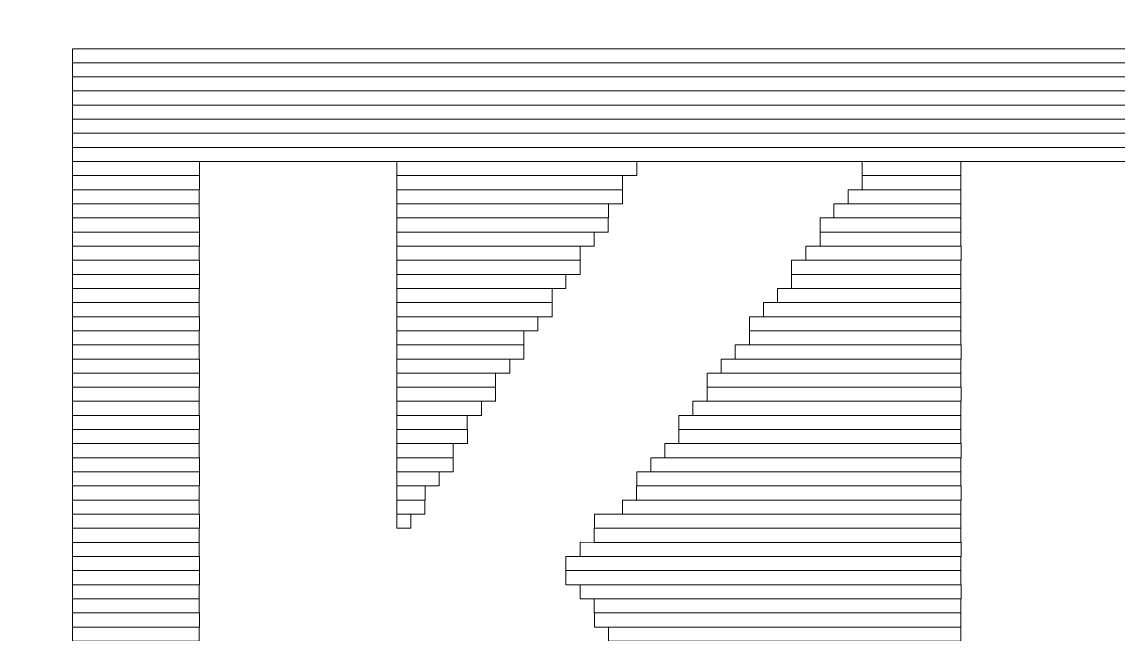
# Model space of a CAD drawing. Header units: millimetres. Extents: x -90 to 99, y -65 to 67.
# Drawn here: x 45.27 to 47.244, y 41.626 to 42.728 of the extents above; entities that cross this region are included whole.
import ezdxf

# ---------------------------------------------------------------- set-up
doc = ezdxf.new("R2010")
doc.units = ezdxf.units.MM
doc.header["$MEASUREMENT"] = 0
doc.layers.add('BG_OUTLINE', color=7, linetype='Continuous')
doc.layers.add('MA_PEN3', color=7, linetype='Continuous')

msp = doc.modelspace()

# ---------------------------------------------------------------- linework, layer by layer
at = {"layer": 'BG_OUTLINE', "color": 3, "lineweight": 9}
msp.add_open_spline([(-71.7269, -61.8795), (-71.7269, -61.8795), (-71.7343, 42.2681), (-71.7343, 42.2681), (-71.7343, 42.2681), (-71.7348, 43.0066), (-71.4419, 43.715), (-70.92, 44.2375), (-70.92, 44.2375), (-70.3982, 44.76), (-69.6866, 45.0538), (-68.9482, 45.0543), (-68.9482, 45.0543), (-68.9482, 45.0543), (75.2046, 45.0543), (75.2046, 45.0543), (75.2046, 45.0543), (76.8319, 45.0552), (78.1763, 43.7805), (78.2661, 42.1556), (78.2661, 42.1556), (78.2661, 42.1556), (78.2661, 31.2814), (78.2661, 31.2814), (78.2661, 31.2814), (78.2661, 31.2814), (72.2646, 31.2814), (72.2646, 31.2814), (72.2646, 31.2814), (72.2646, 31.2814), (72.2646, 26.9814), (72.2646, 26.9814), (72.2646, 26.9814), (72.2646, 26.9814), (78.2661, 26.9814), (78.2661, 26.9814), (78.2661, 26.9814), (78.2661, 26.9814), (78.2661, 18.6553), (78.2661, 18.6553), (78.2661, 18.6553), (78.2661, 18.6553), (72.2496, 18.6553), (72.2496, 18.6553), (72.2496, 18.6553), (72.2496, 18.6553), (72.2496, 14.3553), (72.2496, 14.3553), (72.2496, 14.3553), (72.2496, 14.3553), (78.2661, 14.3553), (78.2661, 14.3553), (78.2661, 14.3553), (78.2661, 14.3553), (78.2661, 9.255), (78.2661, 9.255), (78.2661, 9.255), (78.2661, 9.255), (72.2648, 9.255), (72.2648, 9.255), (72.2648, 9.255), (72.2648, 9.255), (72.2648, 4.955), (72.2648, 4.955), (72.2648, 4.955), (72.2648, 4.955), (78.2661, 4.955), (78.2661, 4.955), (78.2661, 4.955), (78.2661, 4.955), (78.2661, -3.3762), (78.2661, -3.3762), (78.2661, -3.3762), (78.2661, -3.3762), (72.2445, -3.3762), (72.2445, -3.3762), (72.2445, -3.3762), (72.2445, -3.3762), (72.2445, -7.6762), (72.2445, -7.6762), (72.2445, -7.6762), (72.2445, -7.6762), (78.2661, -7.6762), (78.2661, -7.6762), (78.2661, -7.6762), (78.2661, -7.6762), (78.2661, -12.7615), (78.2661, -12.7615), (78.2661, -12.7615), (78.2661, -12.7615), (72.2651, -12.7615), (72.2651, -12.7615), (72.2651, -12.7615), (72.2651, -12.7615), (72.2651, -17.0615), (72.2651, -17.0615), (72.2651, -17.0615), (72.2651, -17.0615), (78.2661, -17.0615), (78.2661, -17.0615), (78.2661, -17.0615), (78.2661, -17.0615), (78.2661, -25.4097), (78.2661, -25.4097), (78.2661, -25.4097), (78.2661, -25.4097), (72.2656, -25.4097), (72.2656, -25.4097), (72.2656, -25.4097), (72.2656, -25.4097), (72.2656, -29.7097), (72.2656, -29.7097), (72.2656, -29.7097), (72.2656, -29.7097), (78.2661, -29.7097), (78.2661, -29.7097), (78.2661, -29.7097), (78.2661, -29.7097), (78.2661, -34.793), (78.2661, -34.793), (78.2661, -34.793), (78.2661, -34.793), (72.2679, -34.793), (72.2679, -34.793), (72.2679, -34.793), (72.2679, -34.793), (72.2679, -39.0929), (72.2679, -39.0929), (72.2679, -39.0929), (72.2679, -39.0929), (78.2661, -39.0929), (78.2661, -39.0929), (78.2661, -39.0929), (78.2661, -39.0929), (78.2661, -47.4269), (78.2661, -47.4269), (78.2661, -47.4269), (78.2661, -47.4269), (72.2679, -47.4269), (72.2679, -47.4269), (72.2679, -47.4269), (72.2679, -47.4269), (72.2679, -51.7269), (72.2679, -51.7269), (72.2679, -51.7269), (72.2679, -51.7269), (78.2661, -51.7269), (78.2661, -51.7269), (78.2661, -51.7269), (78.2661, -51.7269), (78.2661, -51.8138), (78.2661, -51.8138), (78.2661, -51.8138), (78.2661, -51.8138), (78.2656, -61.8468), (78.2656, -61.8468), (78.2656, -61.8468), (78.2661, -62.6669), (77.9407, -63.4536), (77.3612, -64.0339), (77.3612, -64.0339), (76.7817, -64.6142), (75.9915, -64.9405), (75.1713, -64.941), (75.1713, -64.941), (75.1713, -64.941), (-68.6609, -64.9456), (-68.6609, -64.9456), (-68.6609, -64.9456), (-69.4735, -64.9461), (-70.2531, -64.6237), (-70.8281, -64.0495), (-70.8281, -64.0495), (-71.4031, -63.4752), (-71.7264, -62.6922), (-71.7269, -61.8795)], degree=3, knots=[0, 0, 0, 0, 0.022727, 0.022727, 0.022727, 0.022727, 0.045455, 0.045455, 0.045455, 0.045455, 0.068182, 0.068182, 0.068182, 0.068182, 0.090909, 0.090909, 0.090909, 0.090909, 0.113636, 0.113636, 0.113636, 0.113636, 0.136364, 0.136364, 0.136364, 0.136364, 0.159091, 0.159091, 0.159091, 0.159091, 0.181818, 0.181818, 0.181818, 0.181818, 0.204545, 0.204545, 0.204545, 0.204545, 0.227273, 0.227273, 0.227273, 0.227273, 0.25, 0.25, 0.25, 0.25, 0.272727, 0.272727, 0.272727, 0.272727, 0.295455, 0.295455, 0.295455, 0.295455, 0.318182, 0.318182, 0.318182, 0.318182, 0.340909, 0.340909, 0.340909, 0.340909, 0.363636, 0.363636, 0.363636, 0.363636, 0.386364, 0.386364, 0.386364, 0.386364, 0.409091, 0.409091, 0.409091, 0.409091, 0.431818, 0.431818, 0.431818, 0.431818, 0.454545, 0.454545, 0.454545, 0.454545, 0.477273, 0.477273, 0.477273, 0.477273, 0.5, 0.5, 0.5, 0.5, 0.522727, 0.522727, 0.522727, 0.522727, 0.545455, 0.545455, 0.545455, 0.545455, 0.568182, 0.568182, 0.568182, 0.568182, 0.590909, 0.590909, 0.590909, 0.590909, 0.613636, 0.613636, 0.613636, 0.613636, 0.636364, 0.636364, 0.636364, 0.636364, 0.659091, 0.659091, 0.659091, 0.659091, 0.681818, 0.681818, 0.681818, 0.681818, 0.704545, 0.704545, 0.704545, 0.704545, 0.727273, 0.727273, 0.727273, 0.727273, 0.75, 0.75, 0.75, 0.75, 0.772727, 0.772727, 0.772727, 0.772727, 0.795455, 0.795455, 0.795455, 0.795455, 0.818182, 0.818182, 0.818182, 0.818182, 0.840909, 0.840909, 0.840909, 0.840909, 0.863636, 0.863636, 0.863636, 0.863636, 0.886364, 0.886364, 0.886364, 0.886364, 0.909091, 0.909091, 0.909091, 0.909091, 0.931818, 0.931818, 0.931818, 0.931818, 0.954545, 0.954545, 0.954545, 0.954545, 0.977273, 0.977273, 0.977273, 0.977273, 1, 1, 1, 1], dxfattribs=at)
at = {"layer": 'MA_PEN3', "color": 5, "lineweight": 9}
for points in [[(45.3609, 42.6542), (45.3609, 42.6542), (45.3609, 42.6796), (45.3609, 42.6796), (45.3609, 42.6796), (45.3609, 42.6796), (50.6946, 42.6796), (50.6946, 42.6796), (50.6946, 42.6796), (50.6946, 42.6796), (50.6946, 42.6542), (50.6946, 42.6542), (50.6946, 42.6542), (50.6946, 42.6542), (45.3609, 42.6542), (45.3609, 42.6542)], [(45.3609, 42.6288), (45.3609, 42.6288), (45.3609, 42.6542), (45.3609, 42.6542), (45.3609, 42.6542), (45.3609, 42.6542), (50.6946, 42.6542), (50.6946, 42.6542), (50.6946, 42.6542), (50.6946, 42.6542), (50.6946, 42.6288), (50.6946, 42.6288), (50.6946, 42.6288), (50.6946, 42.6288), (45.3609, 42.6288), (45.3609, 42.6288)], [(45.3606, 42.6034), (45.3606, 42.6034), (45.3606, 42.6288), (45.3606, 42.6288), (45.3606, 42.6288), (45.3606, 42.6288), (50.6949, 42.6288), (50.6949, 42.6288), (50.6949, 42.6288), (50.6949, 42.6288), (50.6949, 42.6034), (50.6949, 42.6034), (50.6949, 42.6034), (50.6949, 42.6034), (45.3606, 42.6034), (45.3606, 42.6034)], [(45.3609, 42.578), (45.3609, 42.578), (45.3609, 42.6034), (45.3609, 42.6034), (45.3609, 42.6034), (45.3609, 42.6034), (50.6946, 42.6034), (50.6946, 42.6034), (50.6946, 42.6034), (50.6946, 42.6034), (50.6946, 42.578), (50.6946, 42.578), (50.6946, 42.578), (50.6946, 42.578), (45.3609, 42.578), (45.3609, 42.578)], [(45.3609, 42.5526), (45.3609, 42.5526), (45.3609, 42.578), (45.3609, 42.578), (45.3609, 42.578), (45.3609, 42.578), (50.6946, 42.578), (50.6946, 42.578), (50.6946, 42.578), (50.6946, 42.578), (50.6946, 42.5526), (50.6946, 42.5526), (50.6946, 42.5526), (50.6946, 42.5526), (45.3609, 42.5526), (45.3609, 42.5526)], [(45.3606, 42.5272), (45.3606, 42.5272), (45.3606, 42.5526), (45.3606, 42.5526), (45.3606, 42.5526), (45.3606, 42.5526), (50.6946, 42.5524), (50.6946, 42.5524), (50.6946, 42.5524), (50.6946, 42.5524), (50.6946, 42.527), (50.6946, 42.527), (50.6946, 42.527), (50.6946, 42.527), (45.3606, 42.5272), (45.3606, 42.5272)], [(45.3609, 42.5018), (45.3609, 42.5018), (45.3609, 42.5272), (45.3609, 42.5272), (45.3609, 42.5272), (45.3609, 42.5272), (50.6946, 42.5272), (50.6946, 42.5272), (50.6946, 42.5272), (50.6946, 42.5272), (50.6946, 42.5018), (50.6946, 42.5018), (50.6946, 42.5018), (50.6946, 42.5018), (45.3609, 42.5018), (45.3609, 42.5018)], [(45.3609, 42.4764), (45.3609, 42.4764), (45.3609, 42.5018), (45.3609, 42.5018), (45.3609, 42.5018), (45.3609, 42.5018), (49.9329, 42.5018), (49.9329, 42.5018), (49.9329, 42.5018), (49.9329, 42.5018), (49.9329, 42.4764), (49.9329, 42.4764), (49.9329, 42.4764), (49.9329, 42.4764), (45.3609, 42.4764), (45.3609, 42.4764)], [(45.3609, 42.451), (45.3609, 42.451), (45.3609, 42.4764), (45.3609, 42.4764), (45.3609, 42.4764), (45.3609, 42.4764), (45.5895, 42.4764), (45.5895, 42.4764), (45.5895, 42.4764), (45.5895, 42.4764), (45.5895, 42.451), (45.5895, 42.451), (45.5895, 42.451), (45.5895, 42.451), (45.3609, 42.451), (45.3609, 42.451)], [(45.9448, 42.451), (45.9448, 42.451), (45.9448, 42.4764), (45.9448, 42.4764), (45.9448, 42.4764), (45.9448, 42.4764), (46.3769, 42.4764), (46.3769, 42.4764), (46.3769, 42.4764), (46.3769, 42.4764), (46.3769, 42.451), (46.3769, 42.451), (46.3769, 42.451), (46.3769, 42.451), (45.9448, 42.451), (45.9448, 42.451)], [(46.783, 42.451), (46.783, 42.451), (46.783, 42.4764), (46.783, 42.4764), (46.783, 42.4764), (46.783, 42.4764), (46.9608, 42.4764), (46.9608, 42.4764), (46.9608, 42.4764), (46.9608, 42.4764), (46.9608, 42.451), (46.9608, 42.451), (46.9608, 42.451), (46.9608, 42.451), (46.783, 42.451), (46.783, 42.451)], [(45.3606, 42.4256), (45.3606, 42.4256), (45.3606, 42.451), (45.3606, 42.451), (45.3606, 42.451), (45.3606, 42.451), (45.5895, 42.451), (45.5895, 42.451), (45.5895, 42.451), (45.5895, 42.451), (45.5895, 42.4256), (45.5895, 42.4256), (45.5895, 42.4256), (45.5895, 42.4256), (45.3606, 42.4256), (45.3606, 42.4256)], [(45.9451, 42.4256), (45.9451, 42.4256), (45.9451, 42.451), (45.9451, 42.451), (45.9451, 42.451), (45.9451, 42.451), (46.3512, 42.451), (46.3512, 42.451), (46.3512, 42.451), (46.3512, 42.451), (46.3512, 42.4256), (46.3512, 42.4256), (46.3512, 42.4256), (46.3512, 42.4256), (45.9451, 42.4256), (45.9451, 42.4256)], [(46.783, 42.4256), (46.783, 42.4256), (46.783, 42.451), (46.783, 42.451), (46.783, 42.451), (46.783, 42.451), (46.9608, 42.451), (46.9608, 42.451), (46.9608, 42.451), (46.9608, 42.451), (46.9608, 42.4256), (46.9608, 42.4256), (46.9608, 42.4256), (46.9608, 42.4256), (46.783, 42.4256), (46.783, 42.4256)], [(45.3609, 42.4002), (45.3609, 42.4002), (45.3609, 42.4256), (45.3609, 42.4256), (45.3609, 42.4256), (45.3609, 42.4256), (45.5892, 42.4256), (45.5892, 42.4256), (45.5892, 42.4256), (45.5892, 42.4256), (45.5892, 42.4002), (45.5892, 42.4002), (45.5892, 42.4002), (45.5892, 42.4002), (45.3609, 42.4002), (45.3609, 42.4002)], [(45.9448, 42.4002), (45.9448, 42.4002), (45.9448, 42.4256), (45.9448, 42.4256), (45.9448, 42.4256), (45.9448, 42.4256), (46.3512, 42.4254), (46.3512, 42.4254), (46.3512, 42.4254), (46.3512, 42.4254), (46.3512, 42.4), (46.3512, 42.4), (46.3512, 42.4), (46.3512, 42.4), (45.9448, 42.4002), (45.9448, 42.4002)], [(46.7579, 42.4002), (46.7579, 42.4002), (46.7579, 42.4256), (46.7579, 42.4256), (46.7579, 42.4256), (46.7579, 42.4256), (46.9608, 42.4254), (46.9608, 42.4254), (46.9608, 42.4254), (46.9608, 42.4254), (46.9608, 42.4), (46.9608, 42.4), (46.9608, 42.4), (46.9608, 42.4), (46.7579, 42.4002), (46.7579, 42.4002)], [(45.3609, 42.3748), (45.3609, 42.3748), (45.3609, 42.4002), (45.3609, 42.4002), (45.3609, 42.4002), (45.3609, 42.4002), (45.5892, 42.4002), (45.5892, 42.4002), (45.5892, 42.4002), (45.5892, 42.4002), (45.5892, 42.3748), (45.5892, 42.3748), (45.5892, 42.3748), (45.5892, 42.3748), (45.3609, 42.3748), (45.3609, 42.3748)], [(45.9448, 42.3748), (45.9448, 42.3748), (45.9448, 42.4002), (45.9448, 42.4002), (45.9448, 42.4002), (45.9448, 42.4002), (46.3261, 42.4002), (46.3261, 42.4002), (46.3261, 42.4002), (46.3261, 42.4002), (46.3261, 42.3748), (46.3261, 42.3748), (46.3261, 42.3748), (46.3261, 42.3748), (45.9448, 42.3748), (45.9448, 42.3748)], [(46.7322, 42.3748), (46.7322, 42.3748), (46.7322, 42.4002), (46.7322, 42.4002), (46.7322, 42.4002), (46.7322, 42.4002), (46.9608, 42.4002), (46.9608, 42.4002), (46.9608, 42.4002), (46.9608, 42.4002), (46.9608, 42.3748), (46.9608, 42.3748), (46.9608, 42.3748), (46.9608, 42.3748), (46.7322, 42.3748), (46.7322, 42.3748)], [(45.3606, 42.3494), (45.3606, 42.3494), (45.3606, 42.3748), (45.3606, 42.3748), (45.3606, 42.3748), (45.3606, 42.3748), (45.5895, 42.3748), (45.5895, 42.3748), (45.5895, 42.3748), (45.5895, 42.3748), (45.5895, 42.3494), (45.5895, 42.3494), (45.5895, 42.3494), (45.5895, 42.3494), (45.3606, 42.3494), (45.3606, 42.3494)], [(45.9451, 42.3494), (45.9451, 42.3494), (45.9451, 42.3748), (45.9451, 42.3748), (45.9451, 42.3748), (45.9451, 42.3748), (46.3258, 42.3748), (46.3258, 42.3748), (46.3258, 42.3748), (46.3258, 42.3748), (46.3258, 42.3494), (46.3258, 42.3494), (46.3258, 42.3494), (46.3258, 42.3494), (45.9451, 42.3494), (45.9451, 42.3494)], [(46.7071, 42.3494), (46.7071, 42.3494), (46.7071, 42.3748), (46.7071, 42.3748), (46.7071, 42.3748), (46.7071, 42.3748), (46.9608, 42.3748), (46.9608, 42.3748), (46.9608, 42.3748), (46.9608, 42.3748), (46.9608, 42.3494), (46.9608, 42.3494), (46.9608, 42.3494), (46.9608, 42.3494), (46.7071, 42.3494), (46.7071, 42.3494)], [(45.3609, 42.324), (45.3609, 42.324), (45.3609, 42.3494), (45.3609, 42.3494), (45.3609, 42.3494), (45.3609, 42.3494), (45.5895, 42.3494), (45.5895, 42.3494), (45.5895, 42.3494), (45.5895, 42.3494), (45.5895, 42.324), (45.5895, 42.324), (45.5895, 42.324), (45.5895, 42.324), (45.3609, 42.324), (45.3609, 42.324)], [(45.9448, 42.324), (45.9448, 42.324), (45.9448, 42.3494), (45.9448, 42.3494), (45.9448, 42.3494), (45.9448, 42.3494), (46.3004, 42.3494), (46.3004, 42.3494), (46.3004, 42.3494), (46.3004, 42.3494), (46.3004, 42.324), (46.3004, 42.324), (46.3004, 42.324), (46.3004, 42.324), (45.9448, 42.324), (45.9448, 42.324)], [(46.7071, 42.324), (46.7071, 42.324), (46.7071, 42.3494), (46.7071, 42.3494), (46.7071, 42.3494), (46.7071, 42.3494), (46.9608, 42.3494), (46.9608, 42.3494), (46.9608, 42.3494), (46.9608, 42.3494), (46.9608, 42.324), (46.9608, 42.324), (46.9608, 42.324), (46.9608, 42.324), (46.7071, 42.324), (46.7071, 42.324)], [(45.3609, 42.2986), (45.3609, 42.2986), (45.3609, 42.324), (45.3609, 42.324), (45.3609, 42.324), (45.3609, 42.324), (45.5892, 42.324), (45.5892, 42.324), (45.5892, 42.324), (45.5892, 42.324), (45.5892, 42.2986), (45.5892, 42.2986), (45.5892, 42.2986), (45.5892, 42.2986), (45.3609, 42.2986), (45.3609, 42.2986)], [(45.9448, 42.2986), (45.9448, 42.2986), (45.9448, 42.324), (45.9448, 42.324), (45.9448, 42.324), (45.9448, 42.324), (46.275, 42.324), (46.275, 42.324), (46.275, 42.324), (46.275, 42.324), (46.275, 42.2986), (46.275, 42.2986), (46.275, 42.2986), (46.275, 42.2986), (45.9448, 42.2986), (45.9448, 42.2986)], [(46.6817, 42.2986), (46.6817, 42.2986), (46.6817, 42.324), (46.6817, 42.324), (46.6817, 42.324), (46.6817, 42.324), (46.9611, 42.324), (46.9611, 42.324), (46.9611, 42.324), (46.9611, 42.324), (46.9611, 42.2986), (46.9611, 42.2986), (46.9611, 42.2986), (46.9611, 42.2986), (46.6817, 42.2986), (46.6817, 42.2986)], [(45.3609, 42.2732), (45.3609, 42.2732), (45.3609, 42.2986), (45.3609, 42.2986), (45.3609, 42.2986), (45.3609, 42.2986), (45.5895, 42.2986), (45.5895, 42.2986), (45.5895, 42.2986), (45.5895, 42.2986), (45.5895, 42.2732), (45.5895, 42.2732), (45.5895, 42.2732), (45.5895, 42.2732), (45.3609, 42.2732), (45.3609, 42.2732)], [(45.9448, 42.2732), (45.9448, 42.2732), (45.9448, 42.2986), (45.9448, 42.2986), (45.9448, 42.2986), (45.9448, 42.2986), (46.2753, 42.2986), (46.2753, 42.2986), (46.2753, 42.2986), (46.2753, 42.2986), (46.2753, 42.2732), (46.2753, 42.2732), (46.2753, 42.2732), (46.2753, 42.2732), (45.9448, 42.2732), (45.9448, 42.2732)], [(46.656, 42.2732), (46.656, 42.2732), (46.656, 42.2986), (46.656, 42.2986), (46.656, 42.2986), (46.656, 42.2986), (46.9608, 42.2986), (46.9608, 42.2986), (46.9608, 42.2986), (46.9608, 42.2986), (46.9608, 42.2732), (46.9608, 42.2732), (46.9608, 42.2732), (46.9608, 42.2732), (46.656, 42.2732), (46.656, 42.2732)], [(45.3606, 42.2478), (45.3606, 42.2478), (45.3606, 42.2732), (45.3606, 42.2732), (45.3606, 42.2732), (45.3606, 42.2732), (45.5895, 42.2732), (45.5895, 42.2732), (45.5895, 42.2732), (45.5895, 42.2732), (45.5895, 42.2478), (45.5895, 42.2478), (45.5895, 42.2478), (45.5895, 42.2478), (45.3606, 42.2478), (45.3606, 42.2478)], [(45.9451, 42.2478), (45.9451, 42.2478), (45.9451, 42.2732), (45.9451, 42.2732), (45.9451, 42.2732), (45.9451, 42.2732), (46.2496, 42.2732), (46.2496, 42.2732), (46.2496, 42.2732), (46.2496, 42.2732), (46.2496, 42.2478), (46.2496, 42.2478), (46.2496, 42.2478), (46.2496, 42.2478), (45.9451, 42.2478), (45.9451, 42.2478)], [(46.656, 42.2481), (46.656, 42.2481), (46.656, 42.2735), (46.656, 42.2735), (46.656, 42.2735), (46.656, 42.2735), (46.9608, 42.2732), (46.9608, 42.2732), (46.9608, 42.2732), (46.9608, 42.2732), (46.9608, 42.2478), (46.9608, 42.2478), (46.9608, 42.2478), (46.9608, 42.2478), (46.656, 42.2481), (46.656, 42.2481)], [(45.3609, 42.2224), (45.3609, 42.2224), (45.3609, 42.2478), (45.3609, 42.2478), (45.3609, 42.2478), (45.3609, 42.2478), (45.5892, 42.2478), (45.5892, 42.2478), (45.5892, 42.2478), (45.5892, 42.2478), (45.5892, 42.2224), (45.5892, 42.2224), (45.5892, 42.2224), (45.5892, 42.2224), (45.3609, 42.2224), (45.3609, 42.2224)], [(45.9448, 42.2224), (45.9448, 42.2224), (45.9448, 42.2478), (45.9448, 42.2478), (45.9448, 42.2478), (45.9448, 42.2478), (46.2245, 42.2478), (46.2245, 42.2478), (46.2245, 42.2478), (46.2245, 42.2478), (46.2245, 42.2224), (46.2245, 42.2224), (46.2245, 42.2224), (46.2245, 42.2224), (45.9448, 42.2224), (45.9448, 42.2224)], [(46.6306, 42.2224), (46.6306, 42.2224), (46.6306, 42.2478), (46.6306, 42.2478), (46.6306, 42.2478), (46.6306, 42.2478), (46.9608, 42.2476), (46.9608, 42.2476), (46.9608, 42.2476), (46.9608, 42.2476), (46.9608, 42.2222), (46.9608, 42.2222), (46.9608, 42.2222), (46.9608, 42.2222), (46.6306, 42.2224), (46.6306, 42.2224)], [(45.3609, 42.197), (45.3609, 42.197), (45.3609, 42.2224), (45.3609, 42.2224), (45.3609, 42.2224), (45.3609, 42.2224), (45.5892, 42.2224), (45.5892, 42.2224), (45.5892, 42.2224), (45.5892, 42.2224), (45.5892, 42.197), (45.5892, 42.197), (45.5892, 42.197), (45.5892, 42.197), (45.3609, 42.197), (45.3609, 42.197)], [(45.9448, 42.197), (45.9448, 42.197), (45.9448, 42.2224), (45.9448, 42.2224), (45.9448, 42.2224), (45.9448, 42.2224), (46.2245, 42.2224), (46.2245, 42.2224), (46.2245, 42.2224), (46.2245, 42.2224), (46.2245, 42.197), (46.2245, 42.197), (46.2245, 42.197), (46.2245, 42.197), (45.9448, 42.197), (45.9448, 42.197)], [(46.6052, 42.197), (46.6052, 42.197), (46.6052, 42.2224), (46.6052, 42.2224), (46.6052, 42.2224), (46.6052, 42.2224), (46.9608, 42.2224), (46.9608, 42.2224), (46.9608, 42.2224), (46.9608, 42.2224), (46.9608, 42.197), (46.9608, 42.197), (46.9608, 42.197), (46.9608, 42.197), (46.6052, 42.197), (46.6052, 42.197)], [(45.3606, 42.1716), (45.3606, 42.1716), (45.3606, 42.197), (45.3606, 42.197), (45.3606, 42.197), (45.3606, 42.197), (45.5895, 42.197), (45.5895, 42.197), (45.5895, 42.197), (45.5895, 42.197), (45.5895, 42.1716), (45.5895, 42.1716), (45.5895, 42.1716), (45.5895, 42.1716), (45.3606, 42.1716), (45.3606, 42.1716)], [(45.9451, 42.1716), (45.9451, 42.1716), (45.9451, 42.197), (45.9451, 42.197), (45.9451, 42.197), (45.9451, 42.197), (46.1991, 42.197), (46.1991, 42.197), (46.1991, 42.197), (46.1991, 42.197), (46.1991, 42.1716), (46.1991, 42.1716), (46.1991, 42.1716), (46.1991, 42.1716), (45.9451, 42.1716), (45.9451, 42.1716)], [(46.5798, 42.1716), (46.5798, 42.1716), (46.5798, 42.197), (46.5798, 42.197), (46.5798, 42.197), (46.5798, 42.197), (46.9608, 42.197), (46.9608, 42.197), (46.9608, 42.197), (46.9608, 42.197), (46.9608, 42.1716), (46.9608, 42.1716), (46.9608, 42.1716), (46.9608, 42.1716), (46.5798, 42.1716), (46.5798, 42.1716)], [(45.3609, 42.1462), (45.3609, 42.1462), (45.3609, 42.1716), (45.3609, 42.1716), (45.3609, 42.1716), (45.3609, 42.1716), (45.5892, 42.1716), (45.5892, 42.1716), (45.5892, 42.1716), (45.5892, 42.1716), (45.5892, 42.1462), (45.5892, 42.1462), (45.5892, 42.1462), (45.5892, 42.1462), (45.3609, 42.1462), (45.3609, 42.1462)], [(45.9448, 42.1462), (45.9448, 42.1462), (45.9448, 42.1716), (45.9448, 42.1716), (45.9448, 42.1716), (45.9448, 42.1716), (46.1734, 42.1716), (46.1734, 42.1716), (46.1734, 42.1716), (46.1734, 42.1716), (46.1734, 42.1462), (46.1734, 42.1462), (46.1734, 42.1462), (46.1734, 42.1462), (45.9448, 42.1462), (45.9448, 42.1462)], [(46.5801, 42.1462), (46.5801, 42.1462), (46.5801, 42.1716), (46.5801, 42.1716), (46.5801, 42.1716), (46.5801, 42.1716), (46.9608, 42.1716), (46.9608, 42.1716), (46.9608, 42.1716), (46.9608, 42.1716), (46.9608, 42.1462), (46.9608, 42.1462), (46.9608, 42.1462), (46.9608, 42.1462), (46.5801, 42.1462), (46.5801, 42.1462)], [(45.3609, 42.1208), (45.3609, 42.1208), (45.3609, 42.1462), (45.3609, 42.1462), (45.3609, 42.1462), (45.3609, 42.1462), (45.5892, 42.1462), (45.5892, 42.1462), (45.5892, 42.1462), (45.5892, 42.1462), (45.5892, 42.1208), (45.5892, 42.1208), (45.5892, 42.1208), (45.5892, 42.1208), (45.3609, 42.1208), (45.3609, 42.1208)], [(45.9448, 42.1208), (45.9448, 42.1208), (45.9448, 42.1462), (45.9448, 42.1462), (45.9448, 42.1462), (45.9448, 42.1462), (46.1737, 42.1462), (46.1737, 42.1462), (46.1737, 42.1462), (46.1737, 42.1462), (46.1737, 42.1208), (46.1737, 42.1208), (46.1737, 42.1208), (46.1737, 42.1208), (45.9448, 42.1208), (45.9448, 42.1208)], [(46.5544, 42.1208), (46.5544, 42.1208), (46.5544, 42.1462), (46.5544, 42.1462), (46.5544, 42.1462), (46.5544, 42.1462), (46.9611, 42.1462), (46.9611, 42.1462), (46.9611, 42.1462), (46.9611, 42.1462), (46.9611, 42.1208), (46.9611, 42.1208), (46.9611, 42.1208), (46.9611, 42.1208), (46.5544, 42.1208), (46.5544, 42.1208)], [(45.3609, 42.0952), (45.3609, 42.0952), (45.3609, 42.1206), (45.3609, 42.1206), (45.3609, 42.1206), (45.3609, 42.1206), (45.5895, 42.1208), (45.5895, 42.1208), (45.5895, 42.1208), (45.5895, 42.1208), (45.5895, 42.0954), (45.5895, 42.0954), (45.5895, 42.0954), (45.5895, 42.0954), (45.3609, 42.0952), (45.3609, 42.0952)], [(45.9451, 42.0954), (45.9451, 42.0954), (45.9451, 42.1208), (45.9451, 42.1208), (45.9451, 42.1208), (45.9451, 42.1208), (46.1483, 42.1206), (46.1483, 42.1206), (46.1483, 42.1206), (46.1483, 42.1206), (46.1483, 42.0952), (46.1483, 42.0952), (46.1483, 42.0952), (46.1483, 42.0952), (45.9451, 42.0954), (45.9451, 42.0954)], [(46.5293, 42.0954), (46.5293, 42.0954), (46.5293, 42.1208), (46.5293, 42.1208), (46.5293, 42.1208), (46.5293, 42.1208), (46.9608, 42.1208), (46.9608, 42.1208), (46.9608, 42.1208), (46.9608, 42.1208), (46.9608, 42.0954), (46.9608, 42.0954), (46.9608, 42.0954), (46.9608, 42.0954), (46.5293, 42.0954), (46.5293, 42.0954)], [(45.3606, 42.07), (45.3606, 42.07), (45.3606, 42.0954), (45.3606, 42.0954), (45.3606, 42.0954), (45.3606, 42.0954), (45.5895, 42.0954), (45.5895, 42.0954), (45.5895, 42.0954), (45.5895, 42.0954), (45.5895, 42.07), (45.5895, 42.07), (45.5895, 42.07), (45.5895, 42.07), (45.3606, 42.07), (45.3606, 42.07)], [(45.9451, 42.07), (45.9451, 42.07), (45.9451, 42.0954), (45.9451, 42.0954), (45.9451, 42.0954), (45.9451, 42.0954), (46.1229, 42.0954), (46.1229, 42.0954), (46.1229, 42.0954), (46.1229, 42.0954), (46.1229, 42.07), (46.1229, 42.07), (46.1229, 42.07), (46.1229, 42.07), (45.9451, 42.07), (45.9451, 42.07)], [(46.5036, 42.07), (46.5036, 42.07), (46.5036, 42.0954), (46.5036, 42.0954), (46.5036, 42.0954), (46.5036, 42.0954), (46.9608, 42.0954), (46.9608, 42.0954), (46.9608, 42.0954), (46.9608, 42.0954), (46.9608, 42.07), (46.9608, 42.07), (46.9608, 42.07), (46.9608, 42.07), (46.5036, 42.07), (46.5036, 42.07)], [(45.3609, 42.0446), (45.3609, 42.0446), (45.3609, 42.07), (45.3609, 42.07), (45.3609, 42.07), (45.3609, 42.07), (45.5892, 42.07), (45.5892, 42.07), (45.5892, 42.07), (45.5892, 42.07), (45.5892, 42.0446), (45.5892, 42.0446), (45.5892, 42.0446), (45.5892, 42.0446), (45.3609, 42.0446), (45.3609, 42.0446)], [(45.9448, 42.0446), (45.9448, 42.0446), (45.9448, 42.07), (45.9448, 42.07), (45.9448, 42.07), (45.9448, 42.07), (46.1226, 42.07), (46.1226, 42.07), (46.1226, 42.07), (46.1226, 42.07), (46.1226, 42.0446), (46.1226, 42.0446), (46.1226, 42.0446), (46.1226, 42.0446), (45.9448, 42.0446), (45.9448, 42.0446)], [(46.5039, 42.0446), (46.5039, 42.0446), (46.5039, 42.07), (46.5039, 42.07), (46.5039, 42.07), (46.5039, 42.07), (46.9611, 42.07), (46.9611, 42.07), (46.9611, 42.07), (46.9611, 42.07), (46.9611, 42.0446), (46.9611, 42.0446), (46.9611, 42.0446), (46.9611, 42.0446), (46.5039, 42.0446), (46.5039, 42.0446)], [(45.3609, 42.0192), (45.3609, 42.0192), (45.3609, 42.0446), (45.3609, 42.0446), (45.3609, 42.0446), (45.3609, 42.0446), (45.5892, 42.0446), (45.5892, 42.0446), (45.5892, 42.0446), (45.5892, 42.0446), (45.5892, 42.0192), (45.5892, 42.0192), (45.5892, 42.0192), (45.5892, 42.0192), (45.3609, 42.0192), (45.3609, 42.0192)], [(45.9448, 42.0192), (45.9448, 42.0192), (45.9448, 42.0446), (45.9448, 42.0446), (45.9448, 42.0446), (45.9448, 42.0446), (46.0975, 42.0446), (46.0975, 42.0446), (46.0975, 42.0446), (46.0975, 42.0446), (46.0975, 42.0192), (46.0975, 42.0192), (46.0975, 42.0192), (46.0975, 42.0192), (45.9448, 42.0192), (45.9448, 42.0192)], [(46.4782, 42.0192), (46.4782, 42.0192), (46.4782, 42.0446), (46.4782, 42.0446), (46.4782, 42.0446), (46.4782, 42.0446), (46.9608, 42.0446), (46.9608, 42.0446), (46.9608, 42.0446), (46.9608, 42.0446), (46.9608, 42.0192), (46.9608, 42.0192), (46.9608, 42.0192), (46.9608, 42.0192), (46.4782, 42.0192), (46.4782, 42.0192)], [(45.3606, 41.9938), (45.3606, 41.9938), (45.3606, 42.0192), (45.3606, 42.0192), (45.3606, 42.0192), (45.3606, 42.0192), (45.5895, 42.0192), (45.5895, 42.0192), (45.5895, 42.0192), (45.5895, 42.0192), (45.5895, 41.9938), (45.5895, 41.9938), (45.5895, 41.9938), (45.5895, 41.9938), (45.3606, 41.9938), (45.3606, 41.9938)], [(45.9451, 41.9938), (45.9451, 41.9938), (45.9451, 42.0192), (45.9451, 42.0192), (45.9451, 42.0192), (45.9451, 42.0192), (46.0718, 42.0192), (46.0718, 42.0192), (46.0718, 42.0192), (46.0718, 42.0192), (46.0718, 41.9938), (46.0718, 41.9938), (46.0718, 41.9938), (46.0718, 41.9938), (45.9451, 41.9938), (45.9451, 41.9938)], [(46.4531, 41.9938), (46.4531, 41.9938), (46.4531, 42.0192), (46.4531, 42.0192), (46.4531, 42.0192), (46.4531, 42.0192), (46.9608, 42.0192), (46.9608, 42.0192), (46.9608, 42.0192), (46.9608, 42.0192), (46.9608, 41.9938), (46.9608, 41.9938), (46.9608, 41.9938), (46.9608, 41.9938), (46.4531, 41.9938), (46.4531, 41.9938)], [(45.3609, 41.9684), (45.3609, 41.9684), (45.3609, 41.9938), (45.3609, 41.9938), (45.3609, 41.9938), (45.3609, 41.9938), (45.5892, 41.9938), (45.5892, 41.9938), (45.5892, 41.9938), (45.5892, 41.9938), (45.5892, 41.9684), (45.5892, 41.9684), (45.5892, 41.9684), (45.5892, 41.9684), (45.3609, 41.9684), (45.3609, 41.9684)], [(45.9448, 41.9684), (45.9448, 41.9684), (45.9448, 41.9938), (45.9448, 41.9938), (45.9448, 41.9938), (45.9448, 41.9938), (46.0721, 41.9938), (46.0721, 41.9938), (46.0721, 41.9938), (46.0721, 41.9938), (46.0721, 41.9684), (46.0721, 41.9684), (46.0721, 41.9684), (46.0721, 41.9684), (45.9448, 41.9684), (45.9448, 41.9684)], [(46.4531, 41.9684), (46.4531, 41.9684), (46.4531, 41.9938), (46.4531, 41.9938), (46.4531, 41.9938), (46.4531, 41.9938), (46.9608, 41.9938), (46.9608, 41.9938), (46.9608, 41.9938), (46.9608, 41.9938), (46.9608, 41.9684), (46.9608, 41.9684), (46.9608, 41.9684), (46.9608, 41.9684), (46.4531, 41.9684), (46.4531, 41.9684)], [(45.3609, 41.943), (45.3609, 41.943), (45.3609, 41.9684), (45.3609, 41.9684), (45.3609, 41.9684), (45.3609, 41.9684), (45.5892, 41.9684), (45.5892, 41.9684), (45.5892, 41.9684), (45.5892, 41.9684), (45.5892, 41.943), (45.5892, 41.943), (45.5892, 41.943), (45.5892, 41.943), (45.3609, 41.943), (45.3609, 41.943)], [(45.9448, 41.943), (45.9448, 41.943), (45.9448, 41.9684), (45.9448, 41.9684), (45.9448, 41.9684), (45.9448, 41.9684), (46.0467, 41.9684), (46.0467, 41.9684), (46.0467, 41.9684), (46.0467, 41.9684), (46.0467, 41.943), (46.0467, 41.943), (46.0467, 41.943), (46.0467, 41.943), (45.9448, 41.943), (45.9448, 41.943)], [(46.4277, 41.943), (46.4277, 41.943), (46.4277, 41.9684), (46.4277, 41.9684), (46.4277, 41.9684), (46.4277, 41.9684), (46.9611, 41.9684), (46.9611, 41.9684), (46.9611, 41.9684), (46.9611, 41.9684), (46.9611, 41.943), (46.9611, 41.943), (46.9611, 41.943), (46.9611, 41.943), (46.4277, 41.943), (46.4277, 41.943)], [(45.3606, 41.9176), (45.3606, 41.9176), (45.3606, 41.943), (45.3606, 41.943), (45.3606, 41.943), (45.3606, 41.943), (45.5895, 41.943), (45.5895, 41.943), (45.5895, 41.943), (45.5895, 41.943), (45.5895, 41.9176), (45.5895, 41.9176), (45.5895, 41.9176), (45.5895, 41.9176), (45.3606, 41.9176), (45.3606, 41.9176)], [(45.945, 41.9176), (45.945, 41.9176), (45.9451, 41.943), (45.9451, 41.943), (45.9451, 41.943), (45.9451, 41.943), (46.0467, 41.9428), (46.0467, 41.9428), (46.0467, 41.9428), (46.0467, 41.9428), (46.0466, 41.9174), (46.0466, 41.9174), (46.0466, 41.9174), (46.0466, 41.9174), (45.945, 41.9176), (45.945, 41.9176)], [(46.4023, 41.9174), (46.4023, 41.9174), (46.4023, 41.9428), (46.4023, 41.9428), (46.4023, 41.9428), (46.4023, 41.9428), (46.9608, 41.943), (46.9608, 41.943), (46.9608, 41.943), (46.9608, 41.943), (46.9608, 41.9176), (46.9608, 41.9176), (46.9608, 41.9176), (46.9608, 41.9176), (46.4023, 41.9174), (46.4023, 41.9174)], [(45.3606, 41.8922), (45.3606, 41.8922), (45.3606, 41.9176), (45.3606, 41.9176), (45.3606, 41.9176), (45.3606, 41.9176), (45.5895, 41.9176), (45.5895, 41.9176), (45.5895, 41.9176), (45.5895, 41.9176), (45.5895, 41.8922), (45.5895, 41.8922), (45.5895, 41.8922), (45.5895, 41.8922), (45.3606, 41.8922), (45.3606, 41.8922)], [(45.9451, 41.8922), (45.9451, 41.8922), (45.9451, 41.9176), (45.9451, 41.9176), (45.9451, 41.9176), (45.9451, 41.9176), (46.0213, 41.9176), (46.0213, 41.9176), (46.0213, 41.9176), (46.0213, 41.9176), (46.0213, 41.8922), (46.0213, 41.8922), (46.0213, 41.8922), (46.0213, 41.8922), (45.9451, 41.8922), (45.9451, 41.8922)], [(46.3769, 41.8922), (46.3769, 41.8922), (46.3769, 41.9176), (46.3769, 41.9176), (46.3769, 41.9176), (46.3769, 41.9176), (46.9608, 41.9176), (46.9608, 41.9176), (46.9608, 41.9176), (46.9608, 41.9176), (46.9608, 41.8922), (46.9608, 41.8922), (46.9608, 41.8922), (46.9608, 41.8922), (46.3769, 41.8922), (46.3769, 41.8922)], [(45.3609, 41.8668), (45.3609, 41.8668), (45.3609, 41.8922), (45.3609, 41.8922), (45.3609, 41.8922), (45.3609, 41.8922), (45.5892, 41.8922), (45.5892, 41.8922), (45.5892, 41.8922), (45.5892, 41.8922), (45.5892, 41.8668), (45.5892, 41.8668), (45.5892, 41.8668), (45.5892, 41.8668), (45.3609, 41.8668), (45.3609, 41.8668)], [(45.9448, 41.8668), (45.9448, 41.8668), (45.9448, 41.8922), (45.9448, 41.8922), (45.9448, 41.8922), (45.9448, 41.8922), (45.9959, 41.8922), (45.9959, 41.8922), (45.9959, 41.8922), (45.9959, 41.8922), (45.9959, 41.8668), (45.9959, 41.8668), (45.9959, 41.8668), (45.9959, 41.8668), (45.9448, 41.8668), (45.9448, 41.8668)], [(46.3766, 41.8668), (46.3766, 41.8668), (46.3766, 41.8922), (46.3766, 41.8922), (46.3766, 41.8922), (46.3766, 41.8922), (46.9611, 41.8922), (46.9611, 41.8922), (46.9611, 41.8922), (46.9611, 41.8922), (46.9611, 41.8668), (46.9611, 41.8668), (46.9611, 41.8668), (46.9611, 41.8668), (46.3766, 41.8668), (46.3766, 41.8668)], [(45.3609, 41.8414), (45.3609, 41.8414), (45.3609, 41.8668), (45.3609, 41.8668), (45.3609, 41.8668), (45.3609, 41.8668), (45.5892, 41.8668), (45.5892, 41.8668), (45.5892, 41.8668), (45.5892, 41.8668), (45.5892, 41.8414), (45.5892, 41.8414), (45.5892, 41.8414), (45.5892, 41.8414), (45.3609, 41.8414), (45.3609, 41.8414)], [(45.9448, 41.8414), (45.9448, 41.8414), (45.9448, 41.8668), (45.9448, 41.8668), (45.9448, 41.8668), (45.9448, 41.8668), (45.9956, 41.8668), (45.9956, 41.8668), (45.9956, 41.8668), (45.9956, 41.8668), (45.9956, 41.8414), (45.9956, 41.8414), (45.9956, 41.8414), (45.9956, 41.8414), (45.9448, 41.8414), (45.9448, 41.8414)], [(46.3512, 41.8414), (46.3512, 41.8414), (46.3512, 41.8668), (46.3512, 41.8668), (46.3512, 41.8668), (46.3512, 41.8668), (46.9608, 41.8668), (46.9608, 41.8668), (46.9608, 41.8668), (46.9608, 41.8668), (46.9608, 41.8414), (46.9608, 41.8414), (46.9608, 41.8414), (46.9608, 41.8414), (46.3512, 41.8414), (46.3512, 41.8414)], [(45.3606, 41.816), (45.3606, 41.816), (45.3606, 41.8414), (45.3606, 41.8414), (45.3606, 41.8414), (45.3606, 41.8414), (45.5895, 41.8414), (45.5895, 41.8414), (45.5895, 41.8414), (45.5895, 41.8414), (45.5895, 41.816), (45.5895, 41.816), (45.5895, 41.816), (45.5895, 41.816), (45.3606, 41.816), (45.3606, 41.816)], [(45.9451, 41.816), (45.9451, 41.816), (45.9451, 41.8414), (45.9451, 41.8414), (45.9451, 41.8414), (45.9451, 41.8414), (45.9702, 41.8414), (45.9702, 41.8414), (45.9702, 41.8414), (45.9702, 41.8414), (45.9702, 41.816), (45.9702, 41.816), (45.9702, 41.816), (45.9702, 41.816), (45.9451, 41.816), (45.9451, 41.816)], [(46.3007, 41.816), (46.3007, 41.816), (46.3007, 41.8414), (46.3007, 41.8414), (46.3007, 41.8414), (46.3007, 41.8414), (46.9608, 41.8414), (46.9608, 41.8414), (46.9608, 41.8414), (46.9608, 41.8414), (46.9608, 41.816), (46.9608, 41.816), (46.9608, 41.816), (46.9608, 41.816), (46.3007, 41.816), (46.3007, 41.816)], [(45.3609, 41.7906), (45.3609, 41.7906), (45.3609, 41.816), (45.3609, 41.816), (45.3609, 41.816), (45.3609, 41.816), (45.5892, 41.816), (45.5892, 41.816), (45.5892, 41.816), (45.5892, 41.816), (45.5892, 41.7906), (45.5892, 41.7906), (45.5892, 41.7906), (45.5892, 41.7906), (45.3609, 41.7906), (45.3609, 41.7906)], [(46.3004, 41.7906), (46.3004, 41.7906), (46.3004, 41.816), (46.3004, 41.816), (46.3004, 41.816), (46.3004, 41.816), (46.9608, 41.816), (46.9608, 41.816), (46.9608, 41.816), (46.9608, 41.816), (46.9608, 41.7906), (46.9608, 41.7906), (46.9608, 41.7906), (46.9608, 41.7906), (46.3004, 41.7906), (46.3004, 41.7906)], [(45.3609, 41.7652), (45.3609, 41.7652), (45.3609, 41.7906), (45.3609, 41.7906), (45.3609, 41.7906), (45.3609, 41.7906), (45.5892, 41.7906), (45.5892, 41.7906), (45.5892, 41.7906), (45.5892, 41.7906), (45.5892, 41.7652), (45.5892, 41.7652), (45.5892, 41.7652), (45.5892, 41.7652), (45.3609, 41.7652), (45.3609, 41.7652)], [(46.2753, 41.7655), (46.2753, 41.7655), (46.2753, 41.7909), (46.2753, 41.7909), (46.2753, 41.7909), (46.2753, 41.7909), (46.9611, 41.7906), (46.9611, 41.7906), (46.9611, 41.7906), (46.9611, 41.7906), (46.9611, 41.7652), (46.9611, 41.7652), (46.9611, 41.7652), (46.9611, 41.7652), (46.2753, 41.7655), (46.2753, 41.7655)], [(45.3606, 41.7398), (45.3606, 41.7398), (45.3606, 41.7652), (45.3606, 41.7652), (45.3606, 41.7652), (45.3606, 41.7652), (45.5895, 41.7652), (45.5895, 41.7652), (45.5895, 41.7652), (45.5895, 41.7652), (45.5895, 41.7398), (45.5895, 41.7398), (45.5895, 41.7398), (45.5895, 41.7398), (45.3606, 41.7398), (45.3606, 41.7398)], [(46.2496, 41.7398), (46.2496, 41.7398), (46.2496, 41.7652), (46.2496, 41.7652), (46.2496, 41.7652), (46.2496, 41.7652), (46.9608, 41.7652), (46.9608, 41.7652), (46.9608, 41.7652), (46.9608, 41.7652), (46.9608, 41.7398), (46.9608, 41.7398), (46.9608, 41.7398), (46.9608, 41.7398), (46.2496, 41.7398), (46.2496, 41.7398)], [(45.3606, 41.7144), (45.3606, 41.7144), (45.3606, 41.7398), (45.3606, 41.7398), (45.3606, 41.7398), (45.3606, 41.7398), (45.5895, 41.7398), (45.5895, 41.7398), (45.5895, 41.7398), (45.5895, 41.7398), (45.5895, 41.7144), (45.5895, 41.7144), (45.5895, 41.7144), (45.5895, 41.7144), (45.3606, 41.7144), (45.3606, 41.7144)], [(46.2496, 41.7144), (46.2496, 41.7144), (46.2496, 41.7398), (46.2496, 41.7398), (46.2496, 41.7398), (46.2496, 41.7398), (46.9608, 41.7398), (46.9608, 41.7398), (46.9608, 41.7398), (46.9608, 41.7398), (46.9608, 41.7144), (46.9608, 41.7144), (46.9608, 41.7144), (46.9608, 41.7144), (46.2496, 41.7144), (46.2496, 41.7144)], [(45.3609, 41.689), (45.3609, 41.689), (45.3609, 41.7144), (45.3609, 41.7144), (45.3609, 41.7144), (45.3609, 41.7144), (45.5892, 41.7144), (45.5892, 41.7144), (45.5892, 41.7144), (45.5892, 41.7144), (45.5892, 41.689), (45.5892, 41.689), (45.5892, 41.689), (45.5892, 41.689), (45.3609, 41.689), (45.3609, 41.689)], [(46.275, 41.689), (46.275, 41.689), (46.275, 41.7144), (46.275, 41.7144), (46.275, 41.7144), (46.275, 41.7144), (46.9611, 41.7144), (46.9611, 41.7144), (46.9611, 41.7144), (46.9611, 41.7144), (46.9611, 41.689), (46.9611, 41.689), (46.9611, 41.689), (46.9611, 41.689), (46.275, 41.689), (46.275, 41.689)], [(45.3609, 41.6636), (45.3609, 41.6636), (45.3609, 41.689), (45.3609, 41.689), (45.3609, 41.689), (45.3609, 41.689), (45.5892, 41.689), (45.5892, 41.689), (45.5892, 41.689), (45.5892, 41.689), (45.5892, 41.6636), (45.5892, 41.6636), (45.5892, 41.6636), (45.5892, 41.6636), (45.3609, 41.6636), (45.3609, 41.6636)], [(46.3004, 41.6636), (46.3004, 41.6636), (46.3004, 41.689), (46.3004, 41.689), (46.3004, 41.689), (46.3004, 41.689), (46.9608, 41.689), (46.9608, 41.689), (46.9608, 41.689), (46.9608, 41.689), (46.9608, 41.6636), (46.9608, 41.6636), (46.9608, 41.6636), (46.9608, 41.6636), (46.3004, 41.6636), (46.3004, 41.6636)], [(45.3606, 41.6382), (45.3606, 41.6382), (45.3606, 41.6636), (45.3606, 41.6636), (45.3606, 41.6636), (45.3606, 41.6636), (45.5895, 41.6636), (45.5895, 41.6636), (45.5895, 41.6636), (45.5895, 41.6636), (45.5895, 41.6382), (45.5895, 41.6382), (45.5895, 41.6382), (45.5895, 41.6382), (45.3606, 41.6382), (45.3606, 41.6382)], [(46.3007, 41.6382), (46.3007, 41.6382), (46.3007, 41.6636), (46.3007, 41.6636), (46.3007, 41.6636), (46.3007, 41.6636), (46.9608, 41.6636), (46.9608, 41.6636), (46.9608, 41.6636), (46.9608, 41.6636), (46.9608, 41.6382), (46.9608, 41.6382), (46.9608, 41.6382), (46.9608, 41.6382), (46.3007, 41.6382), (46.3007, 41.6382)], [(45.3609, 41.6128), (45.3609, 41.6128), (45.3609, 41.6382), (45.3609, 41.6382), (45.3609, 41.6382), (45.3609, 41.6382), (45.5892, 41.6382), (45.5892, 41.6382), (45.5892, 41.6382), (45.5892, 41.6382), (45.5892, 41.6128), (45.5892, 41.6128), (45.5892, 41.6128), (45.5892, 41.6128), (45.3609, 41.6128), (45.3609, 41.6128)], [(46.3261, 41.6128), (46.3261, 41.6128), (46.3261, 41.6382), (46.3261, 41.6382), (46.3261, 41.6382), (46.3261, 41.6382), (46.9608, 41.638), (46.9608, 41.638), (46.9608, 41.638), (46.9608, 41.638), (46.9608, 41.6126), (46.9608, 41.6126), (46.9608, 41.6126), (46.9608, 41.6126), (46.3261, 41.6128), (46.3261, 41.6128)]]:
    msp.add_open_spline(points, degree=3, knots=[0, 0, 0, 0, 0.25, 0.25, 0.25, 0.25, 0.5, 0.5, 0.5, 0.5, 0.75, 0.75, 0.75, 0.75, 1, 1, 1, 1], dxfattribs=at)

doc.saveas('drawing.dxf')
